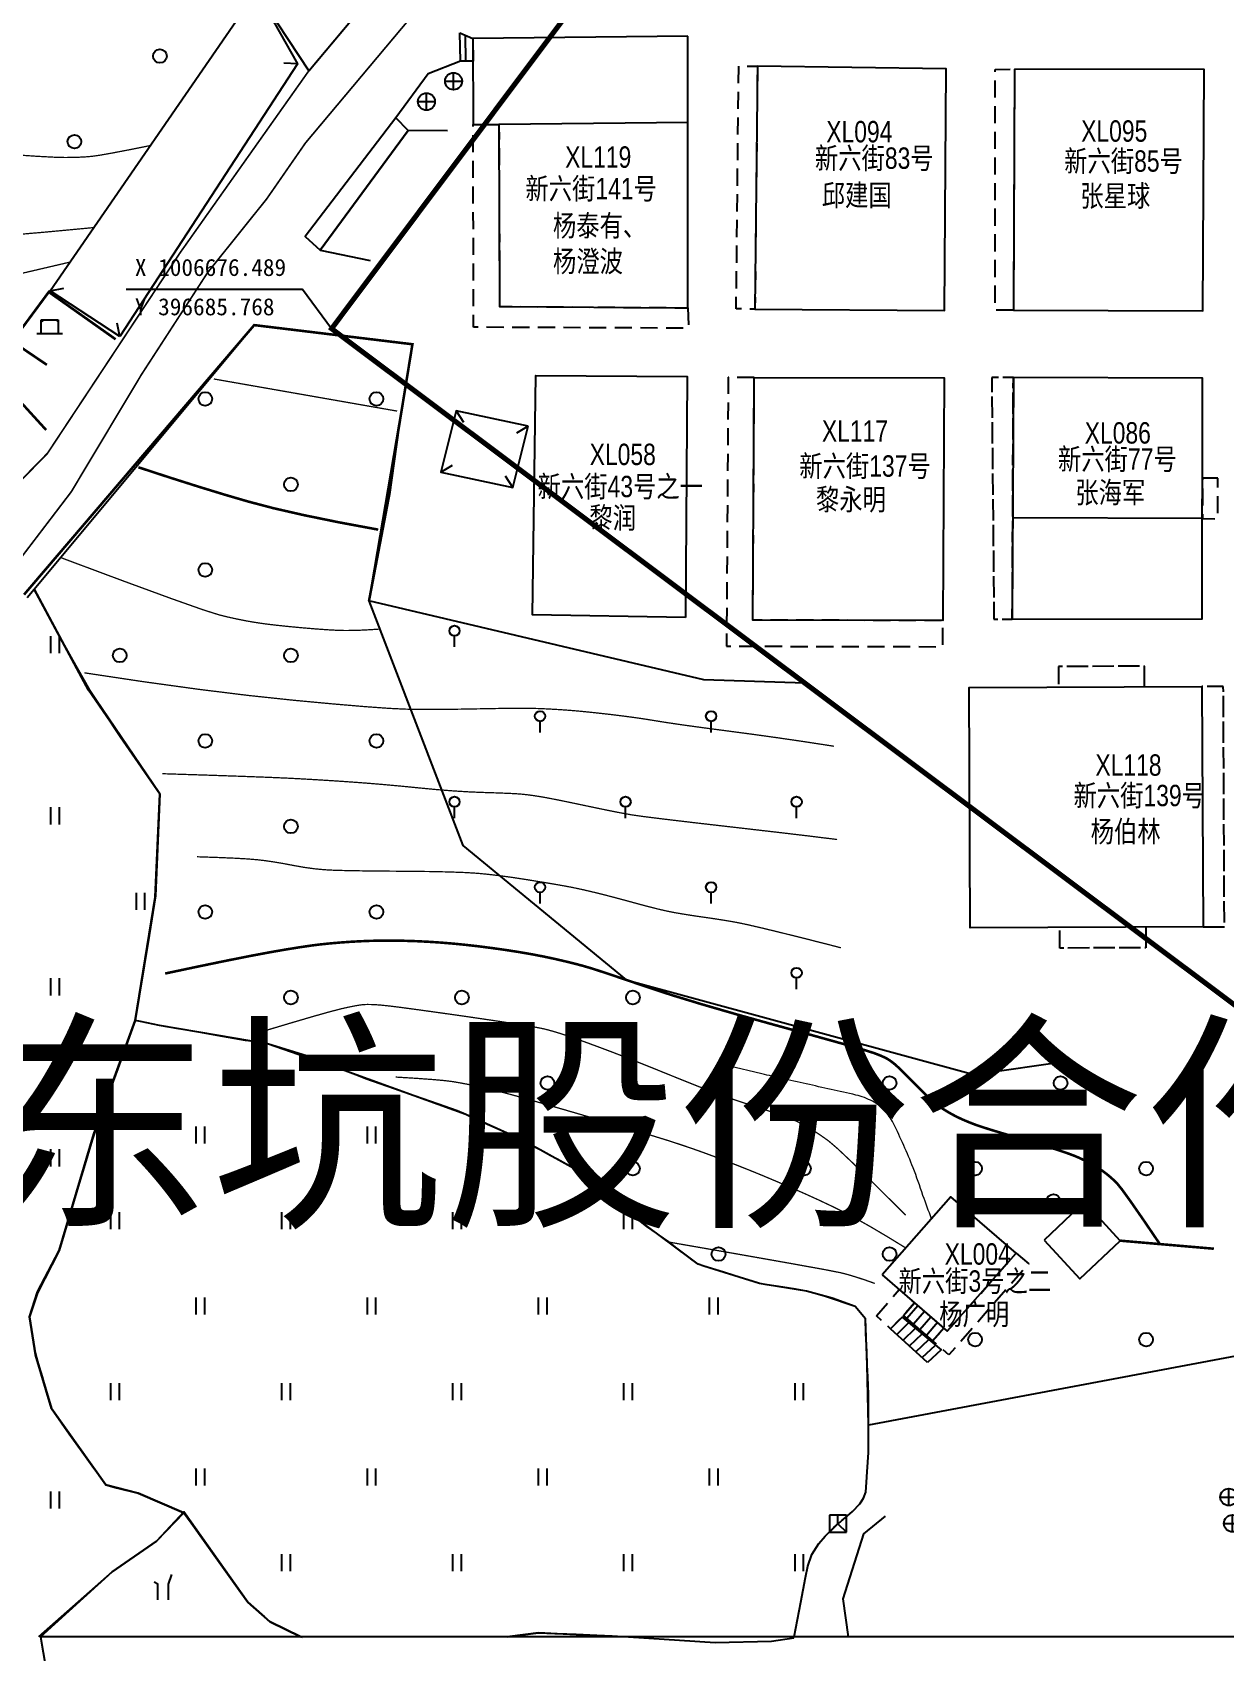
# Model space of a CAD drawing. Extents: x 396500 to 398250, y 1005980 to 1008200.
# Drawn here: x 396668.3 to 396738, y 1006599.1 to 1006693.8 of the extents above; entities that cross this region are included whole.
import ezdxf
from ezdxf.enums import TextEntityAlignment as Align

# ---------------------------------------------------------------- set-up
doc = ezdxf.new("R2010")
doc.units = 0
doc.header["$LTSCALE"] = 0.5
for name, pattern in [('X3', [5, 4, -1]), ('X39', [3, 2.5, -0.5]), ('X5', [3, 2, -1])]:
    doc.linetypes.add(name, pattern=pattern)
doc.layers.get('0').update_dxf_attribs({"linetype": 'CONTINUOUS'})
doc.layers.add('ASSIST', color=7, linetype='CONTINUOUS', plot=False)
for name, color, linetype in [('DGX', 2, 'CONTINUOUS'), ('DLDW', 11, 'CONTINUOUS'), ('DLSS', 4, 'CONTINUOUS'), ('DMTZ', 3, 'CONTINUOUS'), ('GXYZ', 2, 'CONTINUOUS'), ('JMD', 6, 'CONTINUOUS'), ('ZBTZ', 3, 'CONTINUOUS'), ('权属人', 160, 'CONTINUOUS'), ('用地红线', 1, 'CONTINUOUS'), ('编号', 90, 'CONTINUOUS'), ('门牌号', 1, 'CONTINUOUS')]:
    doc.layers.add(name, color=color, linetype=linetype)
doc.layers.add('绘图层', color=6, linetype='CONTINUOUS', lineweight=5)
doc.styles.add('粗等线体', font='simhei.ttf')
doc.styles.add('细等线体', font='长等线体_0.TTF', dxfattribs={"width": 0.8})
doc.styles.add('黑体', font='simhei.ttf')
doc.linetypes.add('10421', pattern='A,2,[150,AAA.SHX,S=1,R=0,X=0,Y=1],1e-11', length=2)
doc.linetypes.add('10422', pattern='A,2,[150,AAA.SHX,S=1,R=0,X=0,Y=1],2,[177,AAA.SHX,S=1,R=0,X=0,Y=0.8],1e-09', length=4)
doc.linetypes.add('1161', pattern='A,0,[149,AAA.SHX,S=0.15,R=0,X=0,Y=0],-1.6', length=1.6)
doc.linetypes.add('443', pattern='A,5,[169,AAA.SHX,S=0.83,R=0,X=0,Y=0],5', length=10)

# ---------------------------------------------------------------- blocks, each defined once
blk = doc.blocks.new('gc043')
for p, q in [((-1, 0), (1, 0)), ((0, -1), (0, 1))]:
    blk.add_line(p, q)
blk.add_circle((0, 0), 1)
blk = doc.blocks.new('gc049')
for p, q in [((-1, 1), (-1, -1)), ((1, 1), (-1, 1)), ((-1, -1), (0, 0)), ((0, 0), (0, 1)), ((0, 0), (1, -1)), ((1, -1), (1, 1)), ((-1, -1), (1, -1))]:
    blk.add_line(p, q)
blk = doc.blocks.new('gc022')
for p, q in [((-1.5, 0), (1.5, 0)), ((-1, 0), (-1, 1.6)), ((-1, 1.6), (1, 1.6)), ((-1, 1.6), (-0.8, 1.4)), ((1, 1.6), (0.8, 1.4)), ((1, 1.6), (1, 0))]:
    blk.add_line(p, q)
blk = doc.blocks.new('gc121')
for p, q in [((-0.5, -1), (-0.5, 1)), ((0.5, -1), (0.5, 1))]:
    blk.add_line(p, q)
blk = doc.blocks.new('gc325')
blk.add_line((0, 0), (0, 1.3))
blk.add_circle((0, 1.9), 0.6)
blk = doc.blocks.new('gc326')
blk.add_circle((0, 0), 0.8)
blk = doc.blocks.new('gc246')
at = {"flags": 128}
for points in [[(-0.39, 0.42), (-0.39, 2.22), (-0.83, 2.47)], [(1.22, 3.35), (0.81, 2.22), (0.81, 0.42)]]:
    blk.add_lwpolyline(points, dxfattribs=at)

msp = doc.modelspace()

# ---------------------------------------------------------------- linework, layer by layer
at = {"linetype": 'Continuous', "flags": 128}
msp.add_lwpolyline([(396668.749, 1006600), (396671.499, 1006583.865, 0.159722), (396697.762, 1006533.127, 0.125737), (396728.026, 1006515.26, -0.054299), (396750, 1006506.186, -3.00253)], format="xyb", dxfattribs=at)
at = {"layer": 'ASSIST', "linetype": '1161'}
msp.add_lwpolyline([(396667.1, 1006675.744), (396669.235, 1006678.634), (396669.325, 1006678.698), (396681.369, 1006696.218), (396684.431, 1006691.557), (396694.846, 1006703.971)], dxfattribs=at)
at = {"layer": 'ASSIST', "linetype": 'Continuous', "flags": 128}
for points in [[(396693.274, 1006693.794), (396694.033, 1006693.46), (396694.038, 1006692.126), (396693.302, 1006692.123)], [(396719.842, 1006619.533), (396721.56, 1006618.047), (396720.914, 1006617.3), (396719.196, 1006618.787)], [(396720.611, 1006616.05), (396718.45, 1006618.021), (396719.122, 1006618.701), (396721.404, 1006616.785)]]:
    msp.add_lwpolyline(points, close=True, dxfattribs=at)
msp.add_lwpolyline([(396667.978, 1006660.776), (396668.386, 1006661.253), (396670.296, 1006657.698), (396671.606, 1006655.354), (396673.418, 1006652.647), (396675.725, 1006649.293), (396675.467, 1006643.32), (396675.099, 1006641.013), (396674.518, 1006637.455), (396674.288, 1006636.041), (396671.877, 1006629.404), (396669.84, 1006622.583), (396668.574, 1006620.121), (396668.111, 1006618.719), (396668.464, 1006616.486), (396669.385, 1006613.352), (396672.579, 1006608.882), (396674.461, 1006608.396), (396677.136, 1006607.254), (396675.526, 1006605.596), (396672.941, 1006603.804), (396668.635, 1006600)], dxfattribs=at)
at = {"layer": 'ASSIST', "linetype": '1161', "flags": 128}
for points in [[(396683.969, 1006600), (396682.184, 1006600.886), (396680.872, 1006602.034), (396677.136, 1006607.304), (396675.526, 1006605.596), (396672.941, 1006603.804), (396668.635, 1006600)], [(396702.239, 1006600), (396697.86, 1006600.246), (396696.023, 1006600)]]:
    msp.add_lwpolyline(points, dxfattribs=at)
msp.add_lwpolyline([(396750, 1006506.186), (396750, 1006529.687), (396727.135, 1006532.154), (396732.605, 1006582.859), (396748.518, 1006591.452), (396750, 1006591.201), (396750, 1006592.027), (396750, 1006595.485), (396743.425, 1006594.163), (396742.25, 1006600), (396715.977, 1006600), (396702.239, 1006600), (396696.023, 1006600), (396683.969, 1006600), (396668.749, 1006600), (396671.499, 1006583.865, 0.159722), (396697.762, 1006533.127, 0.125737), (396728.026, 1006515.26, -0.054299)], format="xyb", close=True, dxfattribs=at)
at = {"layer": 'DGX', "linetype": 'Continuous', "const_width": 0.075, "flags": 128}
for points in [[(396665.65, 1006686.773), (396667.287, 1006686.652), (396668.588, 1006686.565), (396669.553, 1006686.514), (396670.182, 1006686.497), (396670.626, 1006686.502), (396671.036, 1006686.515), (396671.412, 1006686.536), (396671.753, 1006686.565), (396672.21, 1006686.629), (396672.931, 1006686.756), (396673.916, 1006686.944), (396675.166, 1006687.195)], [(396649.06, 1006681.67), (396650.377, 1006681.602), (396651.551, 1006681.546), (396652.581, 1006681.503), (396653.466, 1006681.472), (396654.287, 1006681.441), (396655.12, 1006681.4), (396655.966, 1006681.349), (396656.825, 1006681.287), (396657.676, 1006681.244), (396658.496, 1006681.25), (396659.286, 1006681.305), (396660.046, 1006681.41), (396660.821, 1006681.526), (396661.658, 1006681.618), (396662.556, 1006681.685), (396663.516, 1006681.727), (396664.781, 1006681.792), (396666.595, 1006681.925), (396668.958, 1006682.128), (396671.87, 1006682.4)], [(396678.884, 1006673.548), (396689.602, 1006671.669)], [(396669.958, 1006663.095), (396673.598, 1006661.735), (396676.352, 1006660.725), (396678.219, 1006660.064), (396679.199, 1006659.753), (396679.73, 1006659.624), (396680.248, 1006659.509), (396680.754, 1006659.408), (396681.249, 1006659.322), (396681.785, 1006659.242), (396682.417, 1006659.164), (396683.145, 1006659.085), (396683.969, 1006659.007), (396684.783, 1006658.938), (396685.48, 1006658.887), (396686.059, 1006658.855), (396686.521, 1006658.842), (396686.956, 1006658.844), (396687.451, 1006658.859), (396688.007, 1006658.887), (396688.624, 1006658.927)], [(396681.442, 1006635.312), (396683.241, 1006635.851), (396684.66, 1006636.268), (396685.698, 1006636.56), (396686.357, 1006636.73), (396686.79, 1006636.826), (396687.151, 1006636.898), (396687.44, 1006636.946), (396687.658, 1006636.97), (396687.859, 1006636.977), (396688.097, 1006636.973), (396688.372, 1006636.96), (396688.684, 1006636.936), (396689.143, 1006636.887), (396689.856, 1006636.798), (396690.825, 1006636.668), (396692.048, 1006636.498), (396693.328, 1006636.317), (396694.464, 1006636.152), (396695.457, 1006636.004), (396696.307, 1006635.874), (396697.012, 1006635.761), (396697.57, 1006635.667), (396697.981, 1006635.591), (396698.246, 1006635.534), (396698.454, 1006635.48), (396698.695, 1006635.412), (396698.968, 1006635.331), (396699.275, 1006635.236), (396699.657, 1006635.111), (396700.156, 1006634.937), (396700.772, 1006634.714), (396701.506, 1006634.443), (396702.335, 1006634.129), (396703.238, 1006633.778), (396704.216, 1006633.39), (396705.268, 1006632.964), (396706.285, 1006632.552), (396707.156, 1006632.205), (396707.883, 1006631.923), (396708.464, 1006631.707), (396708.978, 1006631.524), (396709.503, 1006631.343), (396710.038, 1006631.165), (396710.584, 1006630.99), (396711.109, 1006630.823), (396711.58, 1006630.667), (396711.999, 1006630.523), (396712.365, 1006630.392), (396712.698, 1006630.261), (396713.018, 1006630.118), (396713.326, 1006629.963), (396713.62, 1006629.797), (396713.913, 1006629.618), (396714.212, 1006629.423), (396714.519, 1006629.213), (396714.833, 1006628.988), (396715.352, 1006628.543), (396716.275, 1006627.672), (396717.601, 1006626.376), (396719.331, 1006624.655)]]:
    msp.add_lwpolyline(points, dxfattribs=at)
at = {"layer": 'DGX', "linetype": 'Continuous', "const_width": 0.075}
for points in [[(396658.592, 1006677.539), (396659.754, 1006677.843), (396662.123, 1006678.419), (396665.7, 1006679.265), (396670.483, 1006680.383)], [(396671.314, 1006656.367), (396674.778, 1006655.847), (396677.971, 1006655.406), (396680.894, 1006655.045), (396683.546, 1006654.763), (396685.845, 1006654.549), (396687.708, 1006654.391), (396689.136, 1006654.288), (396690.128, 1006654.242), (396690.971, 1006654.229), (396691.952, 1006654.228), (396693.069, 1006654.239), (396694.324, 1006654.261), (396695.54, 1006654.283), (396696.541, 1006654.293), (396697.328, 1006654.292), (396697.9, 1006654.278), (396698.362, 1006654.257), (396698.82, 1006654.232), (396699.273, 1006654.204), (396699.722, 1006654.171), (396700.204, 1006654.13), (396700.758, 1006654.076), (396701.383, 1006654.01), (396702.08, 1006653.931), (396702.796, 1006653.843), (396703.479, 1006653.752), (396704.128, 1006653.657), (396704.743, 1006653.557), (396705.454, 1006653.444), (396706.388, 1006653.308), (396707.546, 1006653.149), (396708.928, 1006652.966), (396710.397, 1006652.771), (396711.819, 1006652.573), (396713.193, 1006652.373), (396714.52, 1006652.17), (396715.134, 1006652.075)], [(396715.322, 1006646.62), (396715.283, 1006646.626), (396713.843, 1006646.805), (396711.906, 1006647.035), (396709.473, 1006647.316), (396707.075, 1006647.592), (396705.245, 1006647.809), (396703.983, 1006647.967), (396703.288, 1006648.066), (396702.813, 1006648.151), (396702.21, 1006648.268), (396701.479, 1006648.417), (396700.62, 1006648.597), (396699.77, 1006648.776), (396699.066, 1006648.921), (396698.507, 1006649.03), (396698.095, 1006649.106), (396697.765, 1006649.159), (396697.454, 1006649.205), (396697.163, 1006649.243), (396696.892, 1006649.272), (396696.559, 1006649.297), (396696.085, 1006649.321), (396695.47, 1006649.345), (396694.714, 1006649.369), (396693.854, 1006649.403), (396692.928, 1006649.459), (396691.936, 1006649.537), (396690.879, 1006649.638), (396689.804, 1006649.744), (396688.761, 1006649.839), (396687.748, 1006649.922), (396686.767, 1006649.994), (396685.818, 1006650.058), (396684.901, 1006650.115), (396684.015, 1006650.166), (396683.162, 1006650.21), (396682.078, 1006650.257), (396680.501, 1006650.316), (396678.431, 1006650.387), (396675.869, 1006650.469)], [(396677.904, 1006645.612), (396679.106, 1006645.571), (396680.093, 1006645.529), (396680.864, 1006645.485), (396681.42, 1006645.439), (396681.888, 1006645.384), (396682.397, 1006645.309), (396682.948, 1006645.216), (396683.539, 1006645.104), (396684.149, 1006644.995), (396684.754, 1006644.911), (396685.355, 1006644.854), (396685.952, 1006644.822), (396686.658, 1006644.804), (396687.59, 1006644.788), (396688.745, 1006644.775), (396690.126, 1006644.764), (396691.506, 1006644.749), (396692.664, 1006644.724), (396693.598, 1006644.689), (396694.308, 1006644.645), (396694.943, 1006644.583), (396695.65, 1006644.499), (396696.431, 1006644.39), (396697.284, 1006644.258), (396698.105, 1006644.124), (396698.787, 1006644.01), (396699.33, 1006643.915), (396699.735, 1006643.84), (396700.083, 1006643.769), (396700.457, 1006643.688), (396700.855, 1006643.596), (396701.279, 1006643.494), (396701.752, 1006643.376), (396702.296, 1006643.234), (396702.911, 1006643.07), (396703.599, 1006642.882), (396704.281, 1006642.699), (396704.88, 1006642.548), (396705.398, 1006642.43), (396705.834, 1006642.344), (396706.244, 1006642.274), (396706.685, 1006642.203), (396707.158, 1006642.131), (396707.662, 1006642.059), (396708.168, 1006641.985), (396708.65, 1006641.91), (396709.106, 1006641.834), (396709.536, 1006641.756), (396710.095, 1006641.639), (396710.936, 1006641.444), (396712.058, 1006641.172), (396713.462, 1006640.823), (396714.875, 1006640.464), (396715.54, 1006640.29)], [(396719.334, 1006622.739), (396718.252, 1006623.402), (396717.287, 1006623.973), (396716.439, 1006624.451), (396715.707, 1006624.838), (396715.006, 1006625.184), (396714.248, 1006625.542), (396713.435, 1006625.912), (396712.566, 1006626.293), (396711.699, 1006626.664), (396710.892, 1006627.003), (396710.144, 1006627.308), (396709.455, 1006627.581), (396708.821, 1006627.826), (396708.234, 1006628.049), (396707.695, 1006628.249), (396707.203, 1006628.426), (396706.731, 1006628.592), (396706.249, 1006628.755), (396705.758, 1006628.917), (396705.258, 1006629.077), (396704.55, 1006629.294), (396703.434, 1006629.628), (396701.911, 1006630.079), (396699.981, 1006630.646), (396698.046, 1006631.207), (396696.507, 1006631.641), (396695.365, 1006631.947), (396694.62, 1006632.126), (396694.1, 1006632.233), (396693.632, 1006632.326), (396693.216, 1006632.403), (396692.852, 1006632.466), (396692.391, 1006632.524), (396691.68, 1006632.588), (396690.722, 1006632.657), (396689.514, 1006632.732)], [(396717.524, 1006620.665), (396716.945, 1006620.87), (396716.419, 1006621.042), (396715.947, 1006621.183), (396715.529, 1006621.291), (396714.608, 1006621.472), (396712.627, 1006621.831), (396709.588, 1006622.368), (396705.488, 1006623.083)]]:
    msp.add_lwpolyline(points, dxfattribs=at)
at = {"layer": 'DGX', "color": 3, "linetype": 'Continuous', "lineweight": -2, "const_width": 0.15, "flags": 128}
msp.add_lwpolyline([(396674.475, 1006668.385), (396676.282, 1006667.793), (396677.955, 1006667.262), (396679.494, 1006666.79), (396680.9, 1006666.379), (396682.378, 1006665.991), (396684.137, 1006665.589), (396686.176, 1006665.171), (396688.496, 1006664.739)], dxfattribs=at)
at = {"layer": 'DGX', "color": 3, "linetype": 'Continuous', "lineweight": -2, "const_width": 0.15}
msp.add_lwpolyline([(396734.187, 1006622.966), (396733.22, 1006624.391), (396732.48, 1006625.457), (396731.969, 1006626.165), (396731.686, 1006626.514), (396731.518, 1006626.68), (396731.351, 1006626.834), (396731.184, 1006626.977), (396731.019, 1006627.11), (396730.847, 1006627.237), (396730.659, 1006627.364), (396730.455, 1006627.491), (396730.237, 1006627.618), (396730.013, 1006627.741), (396729.795, 1006627.854), (396729.583, 1006627.957), (396729.377, 1006628.05), (396729.147, 1006628.144), (396728.863, 1006628.25), (396728.525, 1006628.368), (396728.134, 1006628.497), (396727.665, 1006628.646), (396727.094, 1006628.821), (396726.42, 1006629.023), (396725.644, 1006629.251), (396724.89, 1006629.474), (396724.281, 1006629.658), (396723.817, 1006629.805), (396723.498, 1006629.913), (396723.258, 1006630.002), (396723.029, 1006630.092), (396722.811, 1006630.182), (396722.604, 1006630.273), (396722.404, 1006630.366), (396722.208, 1006630.464), (396722.016, 1006630.567), (396721.827, 1006630.675), (396721.644, 1006630.786), (396721.466, 1006630.9), (396721.296, 1006631.017), (396721.131, 1006631.137), (396720.932, 1006631.302), (396720.656, 1006631.555), (396720.304, 1006631.895), (396719.875, 1006632.324), (396719.453, 1006632.75), (396719.12, 1006633.08), (396718.877, 1006633.315), (396718.723, 1006633.456), (396718.614, 1006633.546), (396718.503, 1006633.63), (396718.39, 1006633.71), (396718.277, 1006633.784), (396718.139, 1006633.86), (396717.954, 1006633.946), (396717.723, 1006634.041), (396717.444, 1006634.146), (396716.866, 1006634.328), (396715.734, 1006634.654), (396714.049, 1006635.125), (396711.811, 1006635.74), (396709.45, 1006636.397), (396707.396, 1006636.992), (396705.651, 1006637.525), (396704.212, 1006637.997), (396703.041, 1006638.398), (396702.096, 1006638.717), (396701.376, 1006638.955), (396700.882, 1006639.112), (396700.469, 1006639.232), (396699.989, 1006639.36), (396699.442, 1006639.494), (396698.829, 1006639.637), (396698.163, 1006639.779), (396697.455, 1006639.915), (396696.707, 1006640.044), (396695.917, 1006640.167), (396695.118, 1006640.279), (396694.343, 1006640.378), (396693.59, 1006640.464), (396692.861, 1006640.536), (396692.145, 1006640.595), (396691.433, 1006640.642), (396690.725, 1006640.677), (396690.021, 1006640.7), (396689.331, 1006640.711), (396688.665, 1006640.71), (396688.025, 1006640.696), (396687.409, 1006640.671), (396686.815, 1006640.637), (396686.242, 1006640.595), (396685.688, 1006640.547), (396685.155, 1006640.492), (396684.578, 1006640.42), (396683.89, 1006640.319), (396683.093, 1006640.19), (396682.187, 1006640.033), (396681.082, 1006639.826), (396679.688, 1006639.55), (396678.007, 1006639.203), (396676.038, 1006638.786)], dxfattribs=at)
at = {"layer": 'DLSS', "linetype": 'X3', "const_width": 0.1, "flags": 128}
msp.add_lwpolyline([(396727.616, 1006800), (396727.043, 1006797.751), (396726.484, 1006794.084), (396726.46, 1006780.595), (396725.915, 1006775.221), (396725.583, 1006771.759), (396724.773, 1006767.496), (396723.906, 1006763.798), (396722.956, 1006759.478), (396722.726, 1006758.436), (396718.652, 1006744.691), (396717.337, 1006740.444), (396699.866, 1006711.117), (396694.846, 1006703.971), (396684.431, 1006691.557), (396676.896, 1006680.906), (396669.156, 1006669.197), (396664.276, 1006664.209), (396658.493, 1006658.039)], dxfattribs=at)
at = {"layer": 'DLSS', "linetype": 'Continuous', "const_width": 0.1, "flags": 128}
msp.add_lwpolyline([(396661.911, 1006655.291), (396664.808, 1006659.754), (396667.485, 1006662.929), (396670.551, 1006666.953), (396674.652, 1006673.804), (396678.513, 1006679.758), (396681.971, 1006684.072), (396684.244, 1006687.352), (396686.392, 1006689.912), (396696.877, 1006702.41), (396702.015, 1006709.724), (396719.535, 1006739.134), (396724.099, 1006750.604), (396725.125, 1006754.24), (396726.926, 1006764.068), (396728.868, 1006774.363), (396729.457, 1006794.209), (396730.628, 1006800)], dxfattribs=at)
at = {"layer": 'DMTZ', "linetype": '10422', "flags": 128}
msp.add_lwpolyline([(396692.542, 1006688.059), (396690.237, 1006688.068), (396685.097, 1006681.077), (396688.032, 1006680.469)], dxfattribs=at)
at = {"layer": 'DMTZ', "linetype": '10421'}
for points in [[(396668.574, 1006620.171), (396669.84, 1006622.583), (396671.877, 1006629.404), (396674.288, 1006636.041), (396675.464, 1006643.253), (396675.725, 1006649.293), (396671.556, 1006655.354), (396668.386, 1006661.253)], [(396668.749, 1006600), (396672.941, 1006603.804), (396675.526, 1006605.596), (396677.136, 1006607.254), (396674.461, 1006608.396), (396672.579, 1006608.882), (396669.385, 1006613.352), (396668.464, 1006616.486), (396668.111, 1006618.719), (396668.574, 1006620.171)], [(396696.023, 1006600), (396697.86, 1006600.246), (396702.173, 1006600.063), (396703.133, 1006600)], [(396703.133, 1006600), (396708.201, 1006599.665), (396711.488, 1006599.753), (396712.795, 1006599.942)]]:
    msp.add_lwpolyline(points, dxfattribs=at)
at = {"layer": 'DMTZ', "linetype": '10421', "lineweight": 0}
for points in [[(396712.808, 1006600), (396712.975, 1006600.754), (396713.324, 1006602.698), (396713.6, 1006604.132), (396713.833, 1006604.824), (396714.245, 1006605.468), (396714.996, 1006606.282), (396716.226, 1006607.34), (396716.804, 1006607.948), (396716.99, 1006608.468), (396717.154, 1006610.523), (396717.169, 1006613.953), (396716.972, 1006618.6), (396716.376, 1006619.31), (396715.022, 1006619.795), (396713.381, 1006620.258), (396710.787, 1006620.662), (396707.191, 1006621.783), (396705.488, 1006623.083), (396704.188, 1006623.997), (396703.636, 1006624.45), (396702.233, 1006625.615), (396700.931, 1006626.695), (396699.936, 1006627.389), (396696.946, 1006629.032), (396693.117, 1006630.76), (396687.774, 1006632.628), (396684.611, 1006633.868), (396682.012, 1006634.671), (396680.065, 1006634.988), (396675.712, 1006635.749), (396674.288, 1006636.041)], [(396677.136, 1006607.254), (396680.872, 1006602.034), (396682.184, 1006600.886), (396683.969, 1006600)], [(396683.969, 1006600), (396684.039, 1006599.965)], [(396712.795, 1006599.942), (396712.808, 1006600)]]:
    msp.add_lwpolyline(points, dxfattribs=at)
at = {"layer": 'DMTZ', "linetype": '10421', "lineweight": 0, "flags": 128}
msp.add_lwpolyline([(396720.836, 1006624.445, -0.000472), (396720.339, 1006625.81, 0.014613), (396719.762, 1006627.43, 0.023673), (396718.609, 1006630.02, 0.071874), (396718.072, 1006630.789, 0.080959), (396717.392, 1006631.313, 0.066348), (396716.414, 1006631.683, 0.003413), (396714.964, 1006632.011, -0.001714), (396712.076, 1006632.655, -0.001533), (396710.929, 1006632.918), (396708.942, 1006633.384)], format="xyb", dxfattribs=at)
at = {"layer": 'DMTZ', "linetype": '10422', "elevation": 32.34, "flags": 128}
msp.add_lwpolyline([(396715.977, 1006600), (396715.669, 1006602.226), (396716.887, 1006606.029), (396718.15, 1006607.062)], dxfattribs=at)
at = {"layer": 'JMD', "linetype": 'Continuous'}
for p, q in [((396693.575, 1006693.661), (396693.594, 1006692.124)), ((396694.033, 1006693.46), (396694.038, 1006692.126)), ((396683.767, 1006691.981, 15.574), (396682.967, 1006692.006, 15.574)), ((396669.325, 1006678.698, 15.574), (396670.11, 1006678.853, 15.574)), ((396673.388, 1006676.035, 15.574), (396673.224, 1006676.818, 15.574)), ((396693.051, 1006671.692, 15.574), (396693.475, 1006671.013, 15.574)), ((396697.265, 1006670.794, 15.574), (396696.586, 1006670.37, 15.574)), ((396692.153, 1006668.091, 15.574), (396692.831, 1006668.515, 15.574)), ((396696.367, 1006667.193, 15.574), (396695.943, 1006667.872, 15.574)), ((396720.048, 1006619.355), (396719.402, 1006618.609)), ((396718.45, 1006618.021), (396719.122, 1006618.701)), ((396718.819, 1006617.684), (396719.512, 1006618.373)), ((396720.426, 1006619.028), (396719.78, 1006618.281)), ((396720.804, 1006618.701), (396720.158, 1006617.954)), ((396721.182, 1006618.374), (396720.536, 1006617.627)), ((396719.189, 1006617.347), (396719.902, 1006618.046)), ((396719.558, 1006617.01), (396720.292, 1006617.718)), ((396719.928, 1006616.674), (396720.682, 1006617.391)), ((396721.56, 1006618.047), (396720.914, 1006617.3)), ((396720.297, 1006616.337), (396721.072, 1006617.063))]:
    msp.add_line(p, q, dxfattribs=at)
at = {"layer": 'JMD', "linetype": 'Continuous', "flags": 128}
for points, elevation in [([(396673.388, 1006676.035), (396669.325, 1006678.698), (396681.369, 1006696.218), (396683.767, 1006691.981)], 15.574), ([(396706.59, 1006693.59), (396694.033, 1006693.46), (396694.051, 1006688.419), (396695.552, 1006688.435), (396695.591, 1006677.788), (396706.603, 1006677.708)], 14.124), ([(396710.666, 1006691.834), (396710.519, 1006677.632), (396721.601, 1006677.55), (396721.705, 1006691.683)], 14.124), ([(396725.692, 1006691.664), (396725.628, 1006677.562), (396736.706, 1006677.535), (396736.778, 1006691.651)], 14.124), ([(396706.452, 1006659.611), (396697.516, 1006659.75), (396697.714, 1006673.751), (396706.546, 1006673.689)], 15.574), ([(396710.48, 1006673.632), (396721.585, 1006673.606), (396721.502, 1006659.425), (396710.397, 1006659.451)], 15.574), ([(396725.624, 1006673.64), (396725.563, 1006659.511), (396736.66, 1006659.527), (396736.688, 1006673.597)], 14.124), ([(396697.265, 1006670.794), (396693.051, 1006671.692), (396692.153, 1006668.091), (396696.367, 1006667.193)], 15.574), ([(396736.647, 1006655.57), (396736.71, 1006641.51), (396723.1, 1006641.449), (396723.037, 1006655.509)], 13.785), ([(396717.952, 1006621.169), (396721.763, 1006617.871), (396725.785, 1006622.44), (396721.974, 1006625.738)], 15.574), ([(396727.425, 1006623.199), (396729.515, 1006620.933), (396731.867, 1006623.166), (396729.777, 1006625.432)], 15.574)]:
    msp.add_lwpolyline(points, close=True, dxfattribs=dict(at, elevation=elevation))
for points in [[(396693.274, 1006693.794), (396694.033, 1006693.46)], [(396694.038, 1006692.126), (396693.302, 1006692.123)], [(396719.842, 1006619.533), (396721.56, 1006618.047)], [(396719.122, 1006618.701), (396721.404, 1006616.785)], [(396720.914, 1006617.3), (396719.196, 1006618.787)], [(396720.611, 1006616.05), (396718.45, 1006618.021)]]:
    msp.add_lwpolyline(points, dxfattribs=at)
at = {"layer": 'JMD', "linetype": 'X5', "flags": 128}
for points, elevation in [([(396710.666, 1006691.834), (396710.519, 1006677.632), (396709.421, 1006677.646), (396709.567, 1006691.846)], 14.124), ([(396725.628, 1006677.562), (396724.561, 1006677.573), (396724.565, 1006691.639), (396725.692, 1006691.664)], 14.124), ([(396706.603, 1006677.708), (396706.636, 1006676.516), (396694.058, 1006676.574), (396694.051, 1006688.419), (396695.552, 1006688.435), (396695.591, 1006677.788)], 14.124), ([(396710.48, 1006673.632), (396708.953, 1006673.646), (396708.849, 1006657.924), (396721.498, 1006657.894), (396721.502, 1006659.425), (396710.397, 1006659.451)], 14.124), ([(396737.583, 1006667.74), (396736.676, 1006667.741), (396736.672, 1006665.381), (396737.582, 1006665.379)], 17.915), ([(396725.785, 1006622.44), (396726.526, 1006621.81), (396721.854, 1006616.488), (396720.915, 1006617.3), (396721.56, 1006618.046), (396721.763, 1006617.871)], 15.574), ([(396717.616, 1006618.764), (396718.95, 1006620.305), (396719.842, 1006619.533), (396719.196, 1006618.787), (396719.122, 1006618.701), (396718.45, 1006618.021)], 19.651)]:
    msp.add_lwpolyline(points, close=True, dxfattribs=dict(at, elevation=elevation))
at = {"layer": 'JMD', "linetype": 'Continuous', "elevation": 15.574, "flags": 128}
for points in [[(396706.608, 1006688.549), (396695.552, 1006688.435)], [(396736.672, 1006665.381), (396725.588, 1006665.429)]]:
    msp.add_lwpolyline(points, dxfattribs=at)
at = {"layer": 'JMD', "color": 6, "linetype": '443', "const_width": 0.15, "flags": 128}
for points, elevation in [([(396673.14, 1006675.869), (396669.235, 1006678.634), (396667.1, 1006675.744), (396669.123, 1006674.373)], 36.279), ([(396687.953, 1006660.567), (396689.152, 1006666.84), (396689.665, 1006670.502), (396690.494, 1006675.578), (396681.244, 1006676.698), (396667.788, 1006660.938)], 14.124), ([(396666.895, 1006668.592), (396665.125, 1006670.446), (396667.321, 1006672.498), (396669.08, 1006670.566)], 35.801), ([(396731.867, 1006623.166), (396737.344, 1006622.695)], 34.283)]:
    msp.add_lwpolyline(points, dxfattribs=dict(at, elevation=elevation))
at = {"layer": 'JMD', "linetype": 'X39', "elevation": 36.458, "flags": 128}
msp.add_lwpolyline([(396725.563, 1006659.511), (396725.624, 1006673.64), (396724.357, 1006673.628), (396724.491, 1006659.501)], close=True, dxfattribs=at)
at = {"layer": 'JMD', "linetype": 'X39', "elevation": 13.785, "flags": 128}
for points in [[(396733.297, 1006655.555), (396733.292, 1006656.755), (396728.262, 1006656.732), (396728.267, 1006655.532)], [(396736.71, 1006641.51), (396737.96, 1006641.515), (396737.897, 1006655.575), (396736.647, 1006655.57)], [(396733.36, 1006641.495), (396733.365, 1006640.295), (396728.335, 1006640.272), (396728.33, 1006641.472)]]:
    msp.add_lwpolyline(points, dxfattribs=at)
at = {"layer": 'ZBTZ', "linetype": '1161', "elevation": 19.324, "flags": 128}
msp.add_lwpolyline([(396693.302, 1006692.123), (396691.41, 1006691.39), (396689.519, 1006688.808)], dxfattribs=at)
at = {"layer": 'ZBTZ', "linetype": '1161', "elevation": 17.491, "flags": 128}
msp.add_lwpolyline([(396690.237, 1006688.068), (396689.519, 1006688.808), (396684.231, 1006681.869), (396685.097, 1006681.077)], close=True, dxfattribs=at)
at = {"layer": 'ZBTZ', "linetype": '1161', "flags": 128}
for points in [[(396750, 1006618.566), (396717.162, 1006612.384), (396717.086, 1006615.902), (396716.972, 1006618.6), (396716.376, 1006619.31), (396715.022, 1006619.795), (396713.537, 1006620.213), (396711.237, 1006620.592), (396710.787, 1006620.662), (396707.531, 1006621.677), (396707.191, 1006621.783), (396703.636, 1006624.45), (396700.931, 1006626.695), (396699.936, 1006627.389), (396697.965, 1006628.472), (396696.024, 1006629.448), (396693.612, 1006630.536), (396690.591, 1006631.643), (396686.56, 1006633.104), (396682.012, 1006634.671), (396678.003, 1006635.348), (396675.712, 1006635.749), (396674.588, 1006635.979), (396674.288, 1006636.041), (396675.099, 1006641.013), (396675.464, 1006643.253), (396675.725, 1006649.293), (396671.606, 1006655.354), (396669.857, 1006658.507), (396668.386, 1006661.253), (396681.244, 1006676.698), (396690.494, 1006675.578), (396687.953, 1006660.567), (396693.448, 1006646.27), (396702.984, 1006638.421), (396723.319, 1006632.878), (396729.025, 1006633.699)], [(396713.443, 1006655.758), (396707.524, 1006655.962), (396687.953, 1006660.567)], [(396713.443, 1006655.758), (396707.524, 1006655.962), (396687.953, 1006660.567), (396693.448, 1006646.27), (396702.984, 1006638.421), (396723.319, 1006632.878), (396729.025, 1006633.699)]]:
    msp.add_lwpolyline(points, dxfattribs=at)
at = {"layer": 'ZBTZ', "linetype": 'Continuous'}
for points in [[(396712.806, 1006600), (396713.203, 1006602.028), (396713.474, 1006603.475), (396713.6, 1006604.132), (396713.833, 1006604.824), (396714.245, 1006605.468), (396714.627, 1006605.881), (396715.126, 1006606.393), (396715.421, 1006606.647), (396715.618, 1006606.817), (396715.787, 1006606.961), (396716.226, 1006607.34), (396716.643, 1006607.778), (396716.861, 1006608.106), (396716.99, 1006608.468), (396717.036, 1006609.042), (396717.085, 1006609.655), (396717.155, 1006610.787), (396717.158, 1006611.44), (396717.162, 1006612.384), (396717.159, 1006614.181), (396717.116, 1006615.208), (396717.086, 1006615.902), (396717.053, 1006616.676), (396717.007, 1006617.767), (396716.972, 1006618.6), (396716.376, 1006619.31), (396714.639, 1006619.903), (396714.18, 1006620.032), (396713.537, 1006620.213), (396712.894, 1006620.333), (396712.154, 1006620.449), (396711.237, 1006620.592), (396710.787, 1006620.662), (396710.357, 1006620.796), (396709.338, 1006621.114), (396708.674, 1006621.321), (396707.531, 1006621.677), (396707.191, 1006621.783), (396706.841, 1006622.05), (396706.495, 1006622.314), (396706.171, 1006622.562), (396705.746, 1006622.887), (396705.478, 1006623.091), (396704.921, 1006623.482), (396704.758, 1006623.597), (396704.188, 1006623.997), (396703.636, 1006624.45), (396703.172, 1006624.836), (396702.615, 1006625.298), (396701.453, 1006626.263), (396700.931, 1006626.695), (396700.434, 1006627.042), (396700.009, 1006627.338), (396698.946, 1006627.933), (396698.592, 1006628.128), (396697.965, 1006628.472), (396697.066, 1006628.966), (396696.946, 1006629.032), (396696.024, 1006629.448), (396694.189, 1006630.276), (396693.612, 1006630.536), (396693.117, 1006630.76), (396691.989, 1006631.154), (396690.591, 1006631.643), (396689.447, 1006632.043), (396688.601, 1006632.339), (396687.778, 1006632.628), (396687.335, 1006632.8), (396686.56, 1006633.104), (396685.975, 1006633.333), (396685.228, 1006633.626), (396684.611, 1006633.868), (396683.538, 1006634.199), (396682.012, 1006634.671), (396681.072, 1006634.824), (396680.736, 1006634.879), (396679.087, 1006635.159), (396678.003, 1006635.348), (396676.838, 1006635.552), (396675.712, 1006635.749), (396674.588, 1006635.979), (396674.288, 1006636.041), (396673.955, 1006635.125), (396673.637, 1006634.249), (396673.266, 1006633.229), (396672.866, 1006632.126), (396672.469, 1006631.032), (396672.064, 1006629.919), (396671.793, 1006629.122), (396671.661, 1006628.681), (396671.346, 1006627.625), (396670.901, 1006626.135), (396670.602, 1006625.137), (396669.84, 1006622.583), (396669.308, 1006621.571), (396668.982, 1006620.948), (396668.719, 1006620.448), (396668.574, 1006620.171), (396668.111, 1006618.719)], [(396668.271, 1006617.709), (396668.444, 1006616.608), (396668.598, 1006616.028), (396668.843, 1006615.197), (396669.071, 1006614.418), (396669.274, 1006613.728), (396669.385, 1006613.352), (396669.982, 1006612.516), (396670.436, 1006611.881), (396671.189, 1006610.828), (396671.781, 1006609.999), (396672.253, 1006609.339), (396672.579, 1006608.882), (396673.197, 1006608.723), (396674.461, 1006608.396), (396675.999, 1006607.739), (396677.136, 1006607.254), (396677.554, 1006606.67), (396679.107, 1006604.5), (396680.47, 1006602.595), (396680.872, 1006602.034), (396681.853, 1006601.175), (396682.184, 1006600.886), (396683.969, 1006600)], [(396696.023, 1006600), (396697.86, 1006600.246), (396700.063, 1006600.153), (396701.279, 1006600.101), (396702.173, 1006600.063), (396703.133, 1006600)]]:
    msp.add_lwpolyline(points, dxfattribs=at)
at = {"layer": '用地红线', "linetype": 'Continuous', "const_width": 0.3, "flags": 128}
msp.add_lwpolyline([(396922.068, 1006748.806, 0.022215), (396845.512, 1006582.627), (396769.166, 1006614.018), (396685.768, 1006676.489), (396790.689, 1006816.559)], format="xyb", close=True, dxfattribs=at)
at = {"layer": '用地红线', "linetype": 'Continuous', "flags": 128}
msp.add_lwpolyline([(396685.768, 1006676.489), (396684.063, 1006678.771), (396673.768, 1006678.771)], dxfattribs=at)

# ---------------------------------------------------------------- block references
at = {"layer": 'DLDW', "linetype": 'Continuous', "xscale": 0.5000000000096158, "yscale": 0.5000000000572337}
msp.add_blockref('gc022', (396669.288, 1006676.211, 14.124), dxfattribs=at)
at = {"layer": 'GXYZ', "linetype": 'Continuous'}
for name, p, xscale, yscale in [('gc043', (396692.898, 1006690.957, 37.972), 0.5000000000096158, 0.5000000000572337), ('gc043', (396691.312, 1006689.763, 37.938), 0.5000000000096158, 0.5000000000572337), ('gc043', (396738.219, 1006608.175, 32.312), 0.4999999999250807, 0.5000000000372052), ('gc049', (396715.366, 1006606.618, 17.487), 0.4999999999250807, 0.5000000000372052), ('gc043', (396738.433, 1006606.635, 32.297), 0.4999999999250807, 0.5000000000372052)]:
    msp.add_blockref(name, p, dxfattribs=dict(at, xscale=xscale, yscale=yscale))
at = {"layer": 'ZBTZ', "linetype": 'Continuous', "xscale": 0.5, "yscale": 0.5}
for name, p in [('gc326', (396675.731, 1006692.423)), ('gc326', (396670.731, 1006687.423)), ('gc326', (396678.386, 1006672.384)), ('gc326', (396688.386, 1006672.384)), ('gc326', (396683.386, 1006667.384)), ('gc326', (396678.386, 1006662.384)), ('gc325', (396692.953, 1006657.878)), ('gc121', (396669.607, 1006658.007)), ('gc326', (396673.386, 1006657.384)), ('gc326', (396683.386, 1006657.384)), ('gc325', (396697.953, 1006652.878)), ('gc325', (396707.953, 1006652.878)), ('gc326', (396678.386, 1006652.384)), ('gc326', (396688.386, 1006652.384)), ('gc121', (396669.607, 1006648.007)), ('gc325', (396692.953, 1006647.878)), ('gc325', (396702.953, 1006647.878)), ('gc325', (396712.953, 1006647.878)), ('gc326', (396683.386, 1006647.384)), ('gc325', (396697.953, 1006642.878)), ('gc325', (396707.953, 1006642.878)), ('gc121', (396674.607, 1006643.007)), ('gc326', (396678.386, 1006642.384)), ('gc326', (396688.386, 1006642.384)), ('gc325', (396712.953, 1006637.878)), ('gc121', (396669.607, 1006638.007)), ('gc326', (396683.386, 1006637.384)), ('gc326', (396693.386, 1006637.384)), ('gc326', (396703.386, 1006637.384)), ('gc326', (396698.386, 1006632.384)), ('gc326', (396708.386, 1006632.384)), ('gc326', (396718.386, 1006632.384)), ('gc326', (396728.386, 1006632.384)), ('gc121', (396678.111, 1006629.342)), ('gc121', (396688.111, 1006629.342)), ('gc121', (396669.607, 1006628.007)), ('gc326', (396703.386, 1006627.384)), ('gc326', (396713.386, 1006627.384)), ('gc326', (396723.386, 1006627.384)), ('gc326', (396733.386, 1006627.384)), ('gc326', (396727.965, 1006625.479)), ('gc121', (396673.111, 1006624.342)), ('gc121', (396683.111, 1006624.342)), ('gc121', (396693.111, 1006624.342)), ('gc121', (396703.111, 1006624.342)), ('gc326', (396708.386, 1006622.384)), ('gc326', (396718.386, 1006622.384)), ('gc121', (396678.111, 1006619.342)), ('gc121', (396688.111, 1006619.342)), ('gc121', (396698.111, 1006619.342)), ('gc121', (396708.111, 1006619.342)), ('gc326', (396723.386, 1006617.384)), ('gc326', (396733.386, 1006617.384)), ('gc121', (396673.111, 1006614.342)), ('gc121', (396683.111, 1006614.342)), ('gc121', (396693.111, 1006614.342)), ('gc121', (396703.111, 1006614.342)), ('gc121', (396713.111, 1006614.342)), ('gc121', (396678.111, 1006609.342)), ('gc121', (396688.111, 1006609.342)), ('gc121', (396698.111, 1006609.342)), ('gc121', (396708.111, 1006609.342)), ('gc121', (396669.607, 1006608.007)), ('gc121', (396683.111, 1006604.342)), ('gc121', (396693.111, 1006604.342)), ('gc121', (396703.111, 1006604.342)), ('gc121', (396713.111, 1006604.342)), ('gc246', (396675.802, 1006601.966))]:
    msp.add_blockref(name, p, dxfattribs=at)

# ---------------------------------------------------------------- texts
at = {"layer": '权属人', "linetype": 'Continuous', "char_height": 1.25, "attachment_point": 1, "style": '细等线体'}
for s, insert, own_width in [('邱建国', (396714.423, 1006684.921), 4.4653), ('张星球', (396729.537, 1006684.88), 4.4874), ('杨泰有、杨澄波', (396698.707, 1006683.139), 6.38099), ('张海军', (396729.246, 1006667.537), 4.35591), ('黎永明', (396714.082, 1006667.129), 4.65233), ('黎润', (396700.839, 1006666.053), 4.43534), ('杨伯林', (396730.143, 1006647.718, 19), 5.83571), ('杨广明', (396721.288, 1006619.495, 15.574), 4.34496)]:
    msp.add_mtext_dynamic_manual_height_columns(s, width=1.51561, gutter_width=1, heights=[0], dxfattribs=dict(at, insert=insert)).dxf.set("width", own_width)
at = {"layer": '用地红线', "linetype": 'Continuous', "style": '黑体'}
msp.add_text('X 1006676.489', height=1, dxfattribs=at).set_placement((396674.268, 1006679.271), align=Align.BOTTOM_LEFT)
msp.add_text('Y 396685.768', height=1, dxfattribs=at).set_placement((396674.268, 1006678.271), align=Align.TOP_LEFT)
at = {"layer": '绘图层', "color": 1, "linetype": 'Continuous', "style": '粗等线体'}
msp.add_text('珠海市香洲东坑股份合作公司叠加图3', height=10, dxfattribs=at).set_placement((396709.403, 1006630.2), align=Align.MIDDLE)
at = {"layer": '编号', "linetype": 'Continuous', "char_height": 1.25, "attachment_point": 1, "style": '细等线体'}
for s, insert in [('XL094', (396714.686, 1006688.632)), ('XL095', (396729.588, 1006688.67)), ('XL119', (396699.422, 1006687.149)), ('XL117', (396714.431, 1006671.13)), ('XL086', (396729.796, 1006671.021)), ('XL058', (396700.857, 1006669.764)), ('XL118', (396730.419, 1006651.601)), ('XL004', (396721.608, 1006623.013, 15.574))]:
    msp.add_mtext_dynamic_manual_height_columns(s, width=2.45954, gutter_width=1, heights=[0], dxfattribs=dict(at, insert=insert))
at = {"layer": '门牌号', "linetype": 'Continuous', "char_height": 1.25, "attachment_point": 1, "style": '细等线体'}
for s, insert, own_width in [('新六街83号', (396714.02, 1006687.085), 7.24658), ('新六街85号', (396728.592, 1006686.916), 7.00299), ('新六街141号', (396697.099, 1006685.303), 7.77673), ('新六街137号', (396713.107, 1006669.083), 7.50032), ('新六街77号', (396728.232, 1006669.487), 6.92427), ('新六街43号之一', (396697.811, 1006667.885), 10.11566), ('新六街139号', (396729.139, 1006649.819), 7.98294), ('新六街3号之二', (396718.907, 1006621.43, 15.574), 10.7932)]:
    msp.add_mtext_dynamic_manual_height_columns(s, width=4.8774, gutter_width=1, heights=[0], dxfattribs=dict(at, insert=insert)).dxf.set("width", own_width)

doc.saveas('drawing.dxf')
